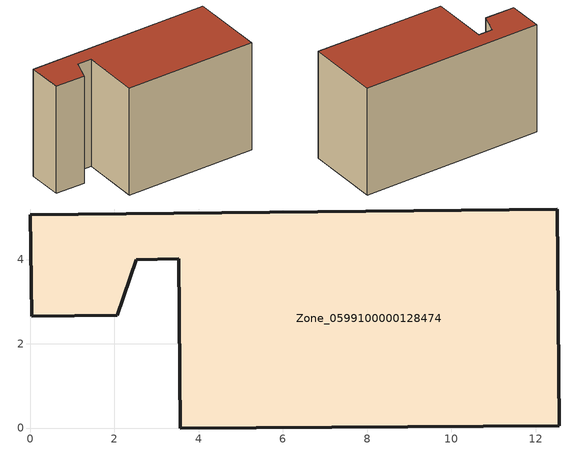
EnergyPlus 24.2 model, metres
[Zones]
Zone_0599100000128474
 floor ground (C_G): 2.07,2.68 0.03,2.65 0,5.06 12.51,5.2 12.56,0.06 3.56,0 3.53,4.02 2.52,4 z0
 wall outside (C_F): 0.03,2.65 2.07,2.68 2.52,4 3.53,4.02 3.56,0 12.56,0.06 12.51,5.2 0,5.06 0.03,2.65 z0:7.62
 roof outside (C_R): 12.56,0.06 12.51,5.2 0,5.06 0.03,2.65 2.07,2.68 2.52,4 3.53,4.02 3.56,0 z7.62
[BUILDING]
Pand.0599100000128474: North Axis=0; Terrain=City; Loads Convergence Tolerance Value=0.04; Temperature Convergence Tolerance Value=0.4; Solar Distribution=FullExterior; Maximum Number of Warmup Days=25; Minimum Number of Warmup Days=1
[Site:Location]
Rotterdam.The.Hague.AP_ZH_NLD Design_Conditions: Latitude=51.96; Longitude=4.45; Time Zone=1; Elevation=-4.5
[SITE:GROUNDTEMPERATURE:BUILDINGSURFACE]
18, 18, 18, 18, 18, 18, 18, 18, 18, 18, 18, 18
[MATERIAL] Thermal Absorptance=0.9; Solar Absorptance=0.7; Visible Absorptance=0.7
Name | Roughness | Thickness | Conductivity | Density | Specific Heat
G.TI.1975-1991 | MediumSmooth | 0.15 | 0.288461 | 540 | 1210
F.TI.1975-1991 | Rough | 0.3 | 0.230769 | 1920 | 840
R.TI.1975-1991 | MediumRough | 0.2 | 0.153846 | 1500 | 1000
[CONSTRUCTION]
C_G: G.TI.1975-1991
C_F: F.TI.1975-1991
C_R: R.TI.1975-1991
[ZONE]
Zone_0599100000128474: Type=1; Multiplier=1; Ceiling Height=Autocalculate; Volume=Autocalculate; Floor Area=autocalculate; Part of Total Floor Area=Yes
[ZONEINFILTRATION:DESIGNFLOWRATE]
Infil_Zone_0599100000128474: Zone or ZoneList or Space or SpaceList=Zone_0599100000128474; Schedule=AlwaysOn; Design Flow Rate Calculation Method=Flow/Area; Flow Rate per Floor Area=0.003; Constant Term Coefficient=1; Temperature Term Coefficient=0; Velocity Term Coefficient=0; Velocity Squared Term Coefficient=0
[HVACTEMPLATE:ZONE:IDEALLOADSAIRSYSTEM]
Zone_0599100000128474: Maximum Heating Supply Air Temperature=50; Minimum Cooling Supply Air Temperature=13; Maximum Heating Supply Air Humidity Ratio=0.0156; Minimum Cooling Supply Air Humidity Ratio=0.0077; Heating Limit=NoLimit; Cooling Limit=NoLimit; Dehumidification Control Type=ConstantSensibleHeatRatio; Cooling Sensible Heat Ratio=0.7; Dehumidification Setpoint=60; Humidification Control Type=None; Humidification Setpoint=30; Outdoor Air Method=None; Outdoor Air Flow Rate per Person=0.00944; Outdoor Air Flow Rate per Zone Floor Area=0; Outdoor Air Flow Rate per Zone=0; Demand Controlled Ventilation Type=None; Outdoor Air Economizer Type=NoEconomizer; Heat Recovery Type=None; Sensible Heat Recovery Effectiveness=0.7; Latent Heat Recovery Effectiveness=0.65
[ZONECONTROL:THERMOSTAT]
ThermostatControl_Zone_0599100000128474: Zone or ZoneList=Zone_0599100000128474; Control Type Schedule=DualSetpointControlType; Control 1=Thermostat_Zone_0599100000128474; Temperature Difference Between Cutout And Setpoint=0
[THERMOSTATSETPOINT:DUALSETPOINT]
Thermostat_Zone_0599100000128474: Heating Setpoint Temperature Schedule=HeatingSetpoint_Zone_0599100000128474; Cooling Setpoint Temperature Schedule=CoolingSetpoint_Zone_0599100000128474
[SCHEDULE:COMPACT]
HeatingSetpoint_Zone_0599100000128474: Through: 12/31, For: AllDays, Until: 24:00, 21
CoolingSetpoint_Zone_0599100000128474: Through: 12/31, For: AllDays, Until: 24:00, 24
DualSetpointControlType: Through: 12/31, For: AllDays, Until: 24:00, 4
AlwaysOn: Through: 12/31, For: AllDays, Until: 24:00, 1
